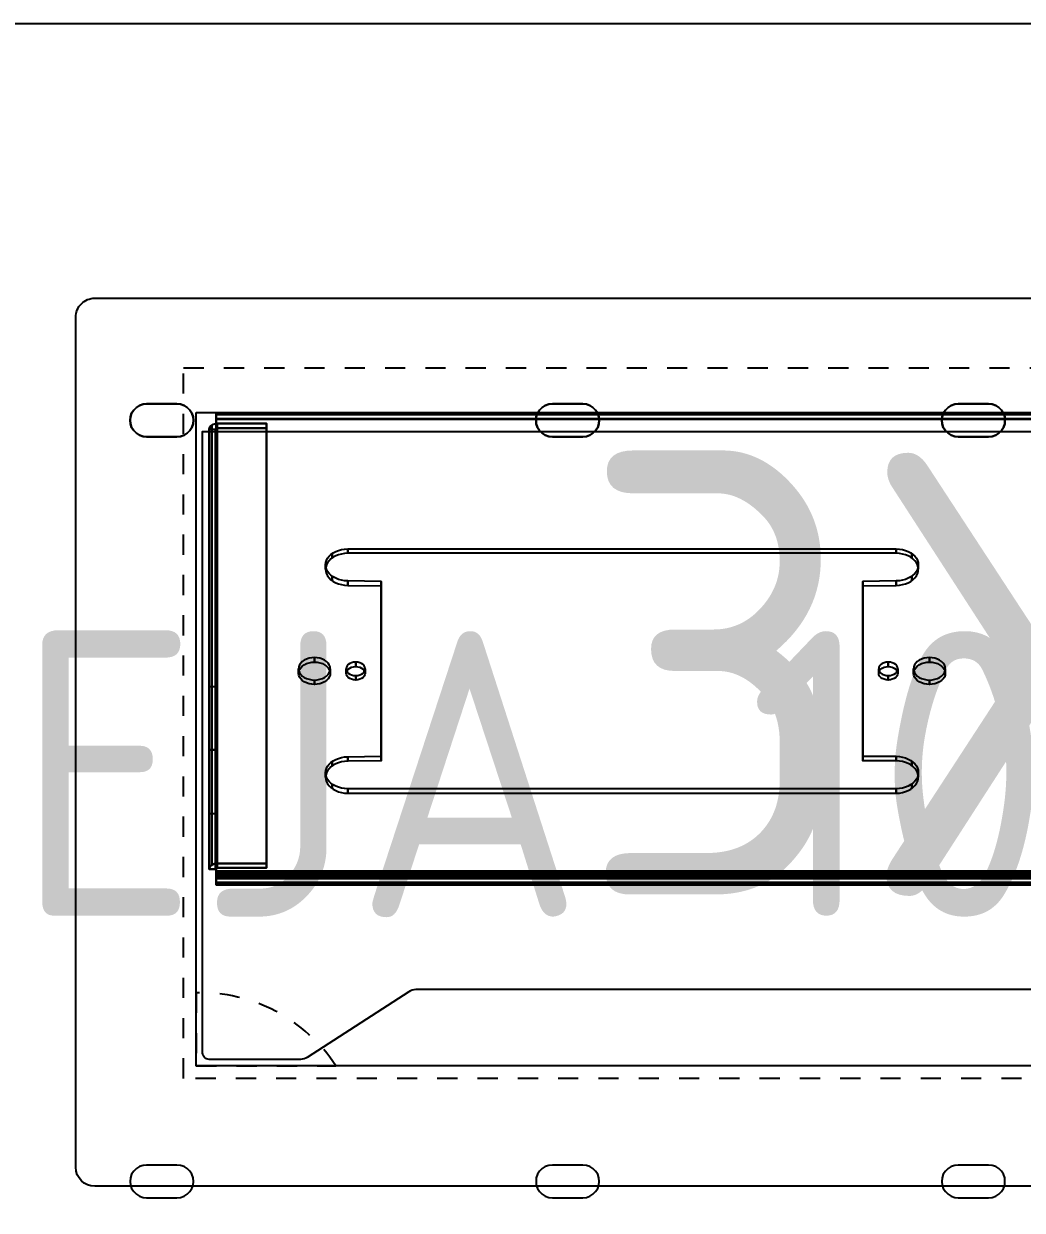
# Model space of a CAD drawing. Header units: millimetres. Extents: x 151130 to 215929, y 2134 to 34533.
# Drawn here: x 165652.7 to 165810.1, y 10479.7 to 10666.7 of the extents above; entities that cross this region are included whole.
import ezdxf

# ---------------------------------------------------------------- set-up
doc = ezdxf.new("R2010")
doc.units = ezdxf.units.MM
doc.linetypes.add('Dashed', pattern=[21.166667, 10.583333, -10.583333])
for name, color, linetype in [('caja doble', 7, 'Continuous'), ('OH!-Furniture', 7, 'Continuous'), ('tapa caja elect doble', 7, 'Continuous')]:
    doc.layers.add(name, color=color, linetype=linetype)
doc.styles.get("Standard").update_dxf_attribs({"font": 'isocp2.shx'})

# ---------------------------------------------------------------- blocks, each defined once
blk = doc.blocks.new('1000 DOBLE')
at = {"layer": 'OH!-Furniture', "color": 2}
blk.add_lwpolyline([(2093.89, 613.22), (1093.89, 613.22), (1093.89, 368.2), (2093.89, 368.2)], close=True, dxfattribs=at)
at = {"layer": 'OH!-Furniture', "color": 2, "flags": 128}
for points in [[(1394.27, 548.12), (1393.71, 548.17), (1393.14, 548.36), (1392.67, 548.69), (1392.25, 549.11), (1391.92, 549.58), (1391.74, 550.14), (1391.69, 550.71), (1391.74, 551.27), (1391.92, 551.83), (1392.25, 552.3), (1392.67, 552.73), (1393.14, 553.05), (1393.71, 553.24), (1394.27, 553.29), (1399.06, 553.29), (1399.63, 553.24), (1400.19, 553.05), (1400.66, 552.73), (1401.08, 552.3), (1401.41, 551.83), (1401.6, 551.27), (1401.64, 550.71), (1401.6, 550.14), (1401.41, 549.58), (1401.08, 549.11), (1400.66, 548.69), (1400.19, 548.36), (1399.63, 548.17), (1399.06, 548.12)], [(1399.06, 553.29), (1394.27, 553.29), (1393.71, 553.24), (1393.14, 553.05), (1392.67, 552.73), (1392.25, 552.3), (1391.92, 551.83), (1391.74, 551.27), (1391.69, 550.71), (1391.74, 550.14), (1391.92, 549.58), (1392.25, 549.11), (1392.67, 548.69), (1393.14, 548.36), (1393.71, 548.17), (1394.27, 548.12), (1399.06, 548.12), (1399.63, 548.17), (1400.19, 548.36), (1400.66, 548.69), (1401.08, 549.11), (1401.41, 549.58), (1401.6, 550.14), (1401.64, 550.71), (1401.6, 551.27), (1401.41, 551.83), (1401.08, 552.3), (1400.66, 552.73), (1400.19, 553.05), (1399.63, 553.24)], [(1458.24, 548.12), (1457.67, 548.17), (1457.11, 548.36), (1456.64, 548.69), (1456.22, 549.11), (1455.89, 549.58), (1455.7, 550.14), (1455.65, 550.71), (1455.7, 551.27), (1455.89, 551.83), (1456.22, 552.3), (1456.64, 552.73), (1457.11, 553.05), (1457.67, 553.24), (1458.24, 553.29), (1463.03, 553.29), (1463.59, 553.24), (1464.15, 553.05), (1464.62, 552.73), (1465.05, 552.3), (1465.37, 551.83), (1465.56, 551.27), (1465.61, 550.71), (1465.56, 550.14), (1465.37, 549.58), (1465.05, 549.11), (1464.62, 548.69), (1464.15, 548.36), (1463.59, 548.17), (1463.03, 548.12)], [(1463.03, 553.29), (1458.24, 553.29), (1457.67, 553.24), (1457.11, 553.05), (1456.64, 552.73), (1456.22, 552.3), (1455.89, 551.83), (1455.7, 551.27), (1455.65, 550.71), (1455.7, 550.14), (1455.89, 549.58), (1456.22, 549.11), (1456.64, 548.69), (1457.11, 548.36), (1457.67, 548.17), (1458.24, 548.12), (1463.03, 548.12), (1463.59, 548.17), (1464.15, 548.36), (1464.62, 548.69), (1465.05, 549.11), (1465.37, 549.58), (1465.56, 550.14), (1465.61, 550.71), (1465.56, 551.27), (1465.37, 551.83), (1465.05, 552.3), (1464.62, 552.73), (1464.15, 553.05), (1463.59, 553.24)], [(1522.2, 548.12), (1521.64, 548.17), (1521.07, 548.36), (1520.6, 548.69), (1520.18, 549.11), (1519.85, 549.58), (1519.66, 550.14), (1519.62, 550.71), (1519.66, 551.27), (1519.85, 551.83), (1520.18, 552.3), (1520.6, 552.73), (1521.07, 553.05), (1521.64, 553.24), (1522.2, 553.29), (1526.99, 553.29), (1527.55, 553.24), (1528.12, 553.05), (1528.59, 552.73), (1529.01, 552.3), (1529.34, 551.83), (1529.53, 551.27), (1529.57, 550.71), (1529.53, 550.14), (1529.34, 549.58), (1529.01, 549.11), (1528.59, 548.69), (1528.12, 548.36), (1527.55, 548.17), (1526.99, 548.12)], [(1526.99, 553.29), (1522.2, 553.29), (1521.64, 553.24), (1521.07, 553.05), (1520.6, 552.73), (1520.18, 552.3), (1519.85, 551.83), (1519.66, 551.27), (1519.62, 550.71), (1519.66, 550.14), (1519.85, 549.58), (1520.18, 549.11), (1520.6, 548.69), (1521.07, 548.36), (1521.64, 548.17), (1522.2, 548.12), (1526.99, 548.12), (1527.55, 548.17), (1528.12, 548.36), (1528.59, 548.69), (1529.01, 549.11), (1529.34, 549.58), (1529.53, 550.14), (1529.57, 550.71), (1529.53, 551.27), (1529.34, 551.83), (1529.01, 552.3), (1528.59, 552.73), (1528.12, 553.05), (1527.55, 553.24)], [(1399.06, 428.13), (1399.63, 428.18), (1400.19, 428.37), (1400.66, 428.69), (1401.08, 429.12), (1401.41, 429.59), (1401.6, 430.15), (1401.64, 430.71), (1401.6, 431.28), (1401.41, 431.84), (1401.08, 432.31), (1400.66, 432.73), (1400.19, 433.06), (1399.63, 433.25), (1399.06, 433.3), (1394.27, 433.3), (1393.71, 433.25), (1393.14, 433.06), (1392.67, 432.73), (1392.25, 432.31), (1391.92, 431.84), (1391.74, 431.28), (1391.69, 430.71), (1391.74, 430.15), (1391.92, 429.59), (1392.25, 429.12), (1392.67, 428.69), (1393.14, 428.37), (1393.71, 428.18), (1394.27, 428.13)], [(1399.06, 433.3), (1394.27, 433.3), (1393.71, 433.25), (1393.14, 433.06), (1392.67, 432.73), (1392.25, 432.31), (1391.92, 431.84), (1391.74, 431.28), (1391.69, 430.71), (1391.74, 430.15), (1391.92, 429.59), (1392.25, 429.12), (1392.67, 428.69), (1393.14, 428.37), (1393.71, 428.18), (1394.27, 428.13), (1399.06, 428.13), (1399.63, 428.18), (1400.19, 428.37), (1400.66, 428.69), (1401.08, 429.12), (1401.41, 429.59), (1401.6, 430.15), (1401.64, 430.71), (1401.6, 431.28), (1401.41, 431.84), (1401.08, 432.31), (1400.66, 432.73), (1400.19, 433.06), (1399.63, 433.25)], [(1463.03, 428.13), (1463.59, 428.18), (1464.15, 428.37), (1464.62, 428.69), (1465.05, 429.12), (1465.37, 429.59), (1465.56, 430.15), (1465.61, 430.71), (1465.56, 431.28), (1465.37, 431.84), (1465.05, 432.31), (1464.62, 432.73), (1464.15, 433.06), (1463.59, 433.25), (1463.03, 433.3), (1458.24, 433.3), (1457.67, 433.25), (1457.11, 433.06), (1456.64, 432.73), (1456.22, 432.31), (1455.89, 431.84), (1455.7, 431.28), (1455.65, 430.71), (1455.7, 430.15), (1455.89, 429.59), (1456.22, 429.12), (1456.64, 428.69), (1457.11, 428.37), (1457.67, 428.18), (1458.24, 428.13)], [(1463.03, 433.3), (1458.24, 433.3), (1457.67, 433.25), (1457.11, 433.06), (1456.64, 432.73), (1456.22, 432.31), (1455.89, 431.84), (1455.7, 431.28), (1455.65, 430.71), (1455.7, 430.15), (1455.89, 429.59), (1456.22, 429.12), (1456.64, 428.69), (1457.11, 428.37), (1457.67, 428.18), (1458.24, 428.13), (1463.03, 428.13), (1463.59, 428.18), (1464.15, 428.37), (1464.62, 428.69), (1465.05, 429.12), (1465.37, 429.59), (1465.56, 430.15), (1465.61, 430.71), (1465.56, 431.28), (1465.37, 431.84), (1465.05, 432.31), (1464.62, 432.73), (1464.15, 433.06), (1463.59, 433.25)], [(1526.99, 428.13), (1527.55, 428.18), (1528.12, 428.37), (1528.59, 428.69), (1529.01, 429.12), (1529.34, 429.59), (1529.53, 430.15), (1529.57, 430.71), (1529.53, 431.28), (1529.34, 431.84), (1529.01, 432.31), (1528.59, 432.73), (1528.12, 433.06), (1527.55, 433.25), (1526.99, 433.3), (1522.2, 433.3), (1521.64, 433.25), (1521.07, 433.06), (1520.6, 432.73), (1520.18, 432.31), (1519.85, 431.84), (1519.66, 431.28), (1519.62, 430.71), (1519.66, 430.15), (1519.85, 429.59), (1520.18, 429.12), (1520.6, 428.69), (1521.07, 428.37), (1521.64, 428.18), (1522.2, 428.13)], [(1526.99, 433.3), (1522.2, 433.3), (1521.64, 433.25), (1521.07, 433.06), (1520.6, 432.73), (1520.18, 432.31), (1519.85, 431.84), (1519.66, 431.28), (1519.62, 430.71), (1519.66, 430.15), (1519.85, 429.59), (1520.18, 429.12), (1520.6, 428.69), (1521.07, 428.37), (1521.64, 428.18), (1522.2, 428.13), (1526.99, 428.13), (1527.55, 428.18), (1528.12, 428.37), (1528.59, 428.69), (1529.01, 429.12), (1529.34, 429.59), (1529.53, 430.15), (1529.57, 430.71), (1529.53, 431.28), (1529.34, 431.84), (1529.01, 432.31), (1528.59, 432.73), (1528.12, 433.06), (1527.55, 433.25)]]:
    blk.add_lwpolyline(points, close=True, dxfattribs=at)
at = {"layer": 'OH!-Furniture', "insert": (1233.08, 517.46), "char_height": 45, "attachment_point": 1}
blk.add_mtext_dynamic_manual_height_columns('{\\C1;BANDEJA 1000}', width=627.7096, gutter_width=12.5, heights=[0], dxfattribs=at)
blk = doc.blocks.new('3X1_P')
at = {"color": 3}
blk.add_lwpolyline([(205.17, 52.07, -0.414214), (202.17, 49.07), (68.17, 49.07, -0.414214), (65.17, 52.07), (65.17, 466.13, -0.41421), (68.17, 469.13), (202.17, 469.13, -0.414217), (205.17, 466.13)], format="xyb", close=True, dxfattribs=at)
at = {"color": 8, "linetype": 'Dashed', "ltscale": 0.3}
blk.add_lwpolyline([(194.17, 452.13), (194.17, 66.07), (82.17, 66.07), (82.17, 452.13)], close=True, dxfattribs=at)
at = {"color": 3}
blk.add_lwpolyline([(187.17, 450.13), (187.17, 68.07), (84.17, 68.07), (84.17, 450.13)], close=True, dxfattribs=at)
at = {"color": 8, "linetype": 'Dashed', "ltscale": 0.3}
blk.add_lwpolyline([(95.67, 450.13), (84.17, 450.13), (84.17, 428.13, 0.259571)], format="xyb", close=True, dxfattribs=at)
at = {"color": 1}
blk.add_lwpolyline([(184.17, 326.13), (184.17, 69.07), (86.17, 69.07, -0.414218), (85.17, 70.07), (85.17, 84.48, -0.144571), (85.49, 85.56), (95.85, 101.57, 0.144571), (96.17, 102.66), (96.17, 326.13), (96.17, 415.54, 0.144571), (95.85, 416.63), (85.49, 432.64, -0.144571), (85.17, 433.72), (85.17, 448.13, -0.414218), (86.17, 449.13), (184.17, 449.13)], format="xyb", close=True, dxfattribs=at)
at = {"layer": 'caja doble', "color": 8, "flags": 128}
for points in [[(112.7, 69.22), (112.74, 69.22), (112.87, 69.22), (113.06, 69.22), (113.33, 69.22), (113.63, 69.22), (113.95, 69.22), (113.95, 447), (113.63, 447), (113.33, 447), (113.06, 447), (112.87, 447), (112.74, 447), (112.7, 447)], [(113.95, 69.22), (113.63, 69.22), (113.33, 69.22), (113.06, 69.22), (112.87, 69.22), (112.74, 69.22), (112.7, 69.22), (112.7, 447), (112.7, 69.22), (113.7, 69.22), (113.7, 447), (112.7, 447), (112.74, 447), (112.87, 447), (113.06, 447), (113.33, 447), (113.63, 447), (113.95, 447)], [(113.7, 69.22), (112.7, 69.22), (112.7, 447), (113.7, 447)], [(113.06, 447), (113.06, 69.22)], [(113.95, 69.22), (113.83, 69.22), (113.73, 69.22), (113.7, 69.22), (113.7, 447), (113.73, 447), (113.83, 447), (113.95, 447)], [(113.7, 447), (113.7, 69.22), (113.73, 69.22), (113.83, 69.22), (113.95, 69.22), (113.95, 447), (113.83, 447), (113.73, 447)], [(113.77, 447), (113.77, 69.22)], [(113.95, 69.22), (113.95, 447), (114.27, 447), (114.57, 447), (114.84, 447), (114.84, 69.22), (186.81, 69.22), (186.81, 447), (186.81, 69.22), (114.84, 69.22), (114.57, 69.22), (114.27, 69.22)], [(113.95, 447), (114.13, 447)], [(114, 447), (114, 69.22)], [(114.05, 447), (114.05, 69.22)], [(114.09, 447), (114.09, 69.22)], [(114.13, 447), (114.13, 69.22)], [(114.13, 447), (186.1, 447), (186.1, 69.22), (114.13, 69.22)], [(114.2, 447), (114.2, 69.22)], [(114.43, 447), (114.43, 69.22)], [(114.64, 447), (114.64, 69.22)], [(114.84, 447), (114.84, 69.22)], [(186.1, 447), (186.16, 447)], [(186.15, 447), (186.15, 69.22)], [(187.07, 69.22), (187.07, 447)], [(146.03, 434), (146.34, 433.97), (146.64, 433.86), (146.92, 433.67), (147.17, 433.42), (147.39, 433.12), (147.57, 432.76), (147.7, 432.36), (147.78, 431.94), (147.8, 431.51), (147.78, 431.07), (147.7, 430.65), (147.57, 430.25), (147.39, 429.9), (147.17, 429.6), (146.92, 429.34), (146.64, 429.17), (146.34, 429.05), (146.03, 429.01), (145.73, 429.05), (145.43, 429.17), (145.16, 429.34), (144.89, 429.6), (144.68, 429.9), (144.51, 430.25), (144.38, 430.65), (144.3, 431.07), (144.27, 431.51), (144.3, 431.94), (144.38, 432.36), (144.51, 432.76), (144.68, 433.12), (144.89, 433.42), (145.16, 433.67), (145.43, 433.86), (145.73, 433.97), (146.03, 434)], [(146.03, 429.01), (145.73, 429.05), (145.43, 429.17), (145.16, 429.34), (144.89, 429.6), (144.68, 429.9), (144.51, 430.25), (144.38, 430.65), (144.3, 431.07), (144.27, 431.51), (144.3, 431.94), (144.38, 432.36), (144.51, 432.76), (144.68, 433.12), (144.89, 433.42), (145.16, 433.67), (145.43, 433.86), (145.73, 433.97), (146.03, 434), (146.34, 433.97), (146.64, 433.86), (146.92, 433.67), (147.17, 433.42), (147.39, 433.12), (147.57, 432.76), (147.7, 432.36), (147.78, 431.94), (147.8, 431.51), (147.78, 431.07), (147.7, 430.65), (147.57, 430.25), (147.39, 429.9), (147.17, 429.6), (146.92, 429.34), (146.64, 429.17), (146.34, 429.05), (146.03, 429.01)], [(146.74, 434), (146.44, 433.97), (146.14, 433.86), (145.86, 433.67), (145.61, 433.42), (145.39, 433.12), (145.22, 432.76), (145.09, 432.36), (145, 431.94), (144.98, 431.51), (145, 431.07), (145.09, 430.65), (145.22, 430.25), (145.39, 429.9), (145.61, 429.6), (145.86, 429.34), (146.14, 429.17), (146.44, 429.05), (146.74, 429.01), (147.05, 429.05), (147.35, 429.17), (147.62, 429.34), (147.88, 429.6), (148.09, 429.9), (148.27, 430.25), (148.4, 430.65), (148.49, 431.07), (148.51, 431.51), (148.49, 431.94), (148.4, 432.36), (148.27, 432.76), (148.09, 433.12), (147.88, 433.42), (147.62, 433.67), (147.35, 433.86), (147.05, 433.97), (146.74, 434)], [(146.74, 429.01), (147.05, 429.05), (147.35, 429.17), (147.62, 429.34), (147.88, 429.6), (148.09, 429.9), (148.27, 430.25), (148.4, 430.65), (148.49, 431.07), (148.51, 431.51), (148.49, 431.94), (148.4, 432.36), (148.27, 432.76), (148.09, 433.12), (147.88, 433.42), (147.62, 433.67), (147.35, 433.86), (147.05, 433.97), (146.74, 434), (146.44, 433.97), (146.14, 433.86), (145.86, 433.67), (145.61, 433.42), (145.39, 433.12), (145.22, 432.76), (145.09, 432.36), (145, 431.94), (144.98, 431.51), (145, 431.07), (145.09, 430.65), (145.22, 430.25), (145.39, 429.9), (145.61, 429.6), (145.86, 429.34), (146.14, 429.17), (146.44, 429.05), (146.74, 429.01)], [(146.74, 434), (146.03, 434)], [(144.98, 431.51), (144.27, 431.51)], [(148.51, 431.51), (147.8, 431.51)], [(159.9, 339.83), (159.94, 339.32), (160.02, 338.83), (160.14, 338.37), (160.32, 337.92), (160.53, 337.53), (160.79, 337.18), (161.07, 336.88), (161.38, 336.64), (161.72, 336.46), (162.07, 336.37), (162.43, 336.33), (162.79, 336.37), (163.13, 336.46), (163.46, 336.64), (163.78, 336.88), (164.07, 337.18), (164.32, 337.53), (164.53, 337.92), (164.7, 338.37), (164.83, 338.83), (164.92, 339.32), (164.95, 339.83), (164.95, 426.26), (164.92, 426.76), (164.83, 427.25), (164.7, 427.72), (164.53, 428.16), (164.32, 428.55), (164.07, 428.91), (163.78, 429.2), (163.46, 429.44), (163.13, 429.62), (162.79, 429.73), (162.43, 429.76), (162.07, 429.73), (161.72, 429.62), (161.38, 429.44), (161.07, 429.2), (160.79, 428.91), (160.53, 428.55), (160.32, 428.16), (160.14, 427.72), (160.02, 427.25), (159.94, 426.76), (159.9, 426.26), (159.83, 421.01), (132.25, 421.01), (132.18, 426.26), (132.14, 426.76), (132.06, 427.25), (131.92, 427.72), (131.76, 428.16), (131.54, 428.55), (131.28, 428.91), (130.99, 429.2), (130.68, 429.44), (130.34, 429.62), (130, 429.73), (129.65, 429.76), (129.29, 429.73), (128.94, 429.62), (128.61, 429.44), (128.3, 429.2), (128.01, 428.91), (127.76, 428.55), (127.54, 428.16), (127.36, 427.72), (127.23, 427.25), (127.16, 426.76), (127.12, 426.26), (127.12, 339.83), (127.16, 339.32), (127.24, 338.83), (127.39, 338.37), (127.57, 337.92), (127.78, 337.53), (128.03, 337.17), (128.33, 336.88), (128.64, 336.64), (128.98, 336.46), (129.33, 336.37), (129.69, 336.33), (130.04, 336.37), (130.39, 336.46), (130.73, 336.64), (131.05, 336.88), (131.34, 337.17), (131.59, 337.53), (131.82, 337.92), (132, 338.37), (132.13, 338.83), (132.21, 339.32), (132.25, 339.83), (132.25, 345.07), (159.83, 345.07)], [(132.25, 339.83), (132.25, 345.07), (159.83, 345.07), (159.9, 339.83), (159.94, 339.32), (160.02, 338.83), (160.14, 338.37), (160.32, 337.92), (160.53, 337.53), (160.79, 337.18), (161.07, 336.88), (161.38, 336.64), (161.72, 336.46), (162.07, 336.37), (162.43, 336.33), (162.79, 336.37), (163.13, 336.46), (163.46, 336.64), (163.78, 336.88), (164.07, 337.18), (164.32, 337.53), (164.53, 337.92), (164.7, 338.37), (164.83, 338.83), (164.92, 339.32), (164.95, 339.83), (164.95, 426.26), (164.92, 426.76), (164.83, 427.25), (164.7, 427.72), (164.53, 428.16), (164.32, 428.55), (164.07, 428.91), (163.78, 429.2), (163.46, 429.44), (163.13, 429.62), (162.79, 429.73), (162.43, 429.76), (162.07, 429.73), (161.72, 429.62), (161.38, 429.44), (161.07, 429.2), (160.79, 428.91), (160.53, 428.55), (160.32, 428.16), (160.14, 427.72), (160.02, 427.25), (159.94, 426.76), (159.9, 426.26), (159.83, 421.01), (132.25, 421.01), (132.18, 426.26), (132.14, 426.76), (132.06, 427.25), (131.92, 427.72), (131.76, 428.16), (131.54, 428.55), (131.28, 428.91), (130.99, 429.2), (130.68, 429.44), (130.34, 429.62), (130, 429.73), (129.65, 429.76), (129.29, 429.73), (128.94, 429.62), (128.61, 429.44), (128.3, 429.2), (128.01, 428.91), (127.76, 428.55), (127.54, 428.16), (127.36, 427.72), (127.23, 427.25), (127.16, 426.76), (127.12, 426.26), (127.12, 339.83), (127.16, 339.32), (127.24, 338.83), (127.39, 338.37), (127.57, 337.92), (127.78, 337.53), (128.03, 337.17), (128.33, 336.88), (128.64, 336.64), (128.98, 336.46), (129.33, 336.37), (129.69, 336.33), (130.04, 336.37), (130.39, 336.46), (130.73, 336.64), (131.05, 336.88), (131.34, 337.17), (131.59, 337.53), (131.82, 337.92), (132, 338.37), (132.13, 338.83), (132.21, 339.32)], [(127.83, 426.26), (127.87, 426.76), (127.95, 427.25), (128.07, 427.72), (128.25, 428.16), (128.46, 428.55), (128.72, 428.91), (129, 429.2), (129.31, 429.44), (129.65, 429.62), (130, 429.73), (130.36, 429.76), (130.7, 429.73), (131.05, 429.62), (131.39, 429.44), (131.71, 429.2), (131.98, 428.91), (132.25, 428.55), (132.46, 428.16), (132.63, 427.72), (132.76, 427.25), (132.85, 426.76), (132.88, 426.26), (132.95, 421.01), (160.53, 421.01), (160.61, 426.26), (160.64, 426.76), (160.73, 427.25), (160.85, 427.72), (161.03, 428.16), (161.24, 428.55), (161.49, 428.91), (161.78, 429.2), (162.09, 429.44), (162.43, 429.62), (162.77, 429.73), (163.13, 429.76), (163.49, 429.73), (163.84, 429.62), (164.18, 429.44), (164.49, 429.2), (164.77, 428.91), (165.03, 428.55), (165.24, 428.16), (165.41, 427.72), (165.54, 427.25), (165.62, 426.76), (165.66, 426.26), (165.66, 339.83), (165.62, 339.32), (165.54, 338.83), (165.41, 338.37), (165.24, 337.92), (165.03, 337.53), (164.77, 337.18), (164.49, 336.88), (164.18, 336.64), (163.84, 336.46), (163.49, 336.37), (163.13, 336.33), (162.77, 336.37), (162.43, 336.46), (162.09, 336.64), (161.78, 336.88), (161.49, 337.18), (161.24, 337.53), (161.03, 337.92), (160.85, 338.37), (160.73, 338.83), (160.64, 339.32), (160.61, 339.83), (160.53, 345.07), (132.95, 345.07), (132.95, 339.83), (132.92, 339.32), (132.83, 338.83), (132.7, 338.37), (132.52, 337.92), (132.3, 337.53), (132.04, 337.17), (131.76, 336.88), (131.43, 336.64), (131.1, 336.46), (130.75, 336.37), (130.39, 336.33), (130.03, 336.37), (129.69, 336.46), (129.35, 336.64), (129.04, 336.88), (128.74, 337.17), (128.49, 337.53), (128.27, 337.92), (128.09, 338.37), (127.95, 338.83), (127.87, 339.32), (127.83, 339.83)], [(127.83, 339.83), (127.83, 426.26), (127.87, 426.76), (127.95, 427.25), (128.07, 427.72), (128.25, 428.16), (128.46, 428.55), (128.72, 428.91), (129, 429.2), (129.31, 429.44), (129.65, 429.62), (130, 429.73), (130.36, 429.76), (130.7, 429.73), (131.05, 429.62), (131.39, 429.44), (131.71, 429.2), (131.98, 428.91), (132.25, 428.55), (132.46, 428.16), (132.63, 427.72), (132.76, 427.25), (132.85, 426.76), (132.88, 426.26), (132.95, 421.01), (160.53, 421.01), (160.61, 426.26), (160.64, 426.76), (160.73, 427.25), (160.85, 427.72), (161.03, 428.16), (161.24, 428.55), (161.49, 428.91), (161.78, 429.2), (162.09, 429.44), (162.43, 429.62), (162.77, 429.73), (163.13, 429.76), (163.49, 429.73), (163.84, 429.62), (164.18, 429.44), (164.49, 429.2), (164.77, 428.91), (165.03, 428.55), (165.24, 428.16), (165.41, 427.72), (165.54, 427.25), (165.62, 426.76), (165.66, 426.26), (165.66, 339.83), (165.62, 339.32), (165.54, 338.83), (165.41, 338.37), (165.24, 337.92), (165.03, 337.53), (164.77, 337.18), (164.49, 336.88), (164.18, 336.64), (163.84, 336.46), (163.49, 336.37), (163.13, 336.33), (162.77, 336.37), (162.43, 336.46), (162.09, 336.64), (161.78, 336.88), (161.49, 337.18), (161.24, 337.53), (161.03, 337.92), (160.85, 338.37), (160.73, 338.83), (160.64, 339.32), (160.61, 339.83), (160.53, 345.07), (132.95, 345.07), (132.95, 339.83), (132.92, 339.32), (132.83, 338.83), (132.7, 338.37), (132.52, 337.92), (132.3, 337.53), (132.04, 337.17), (131.76, 336.88), (131.43, 336.64), (131.1, 336.46), (130.75, 336.37), (130.39, 336.33), (130.03, 336.37), (129.69, 336.46), (129.35, 336.64), (129.04, 336.88), (128.74, 337.17), (128.49, 337.53), (128.27, 337.92), (128.09, 338.37), (127.95, 338.83), (127.87, 339.32)], [(128.58, 428.73), (127.88, 428.73)], [(130.36, 429.76), (129.65, 429.76)], [(132.13, 428.73), (131.42, 428.73)], [(146.74, 429.01), (146.03, 429.01)], [(161.36, 428.73), (160.65, 428.73)], [(163.13, 429.76), (162.43, 429.76)], [(164.91, 428.73), (164.2, 428.73)], [(146.03, 426.51), (146.27, 426.47), (146.5, 426.36), (146.7, 426.18), (146.87, 425.94), (146.99, 425.66), (147.07, 425.34), (147.1, 425.01), (147.07, 424.67), (146.99, 424.36), (146.87, 424.08), (146.7, 423.84), (146.5, 423.66), (146.27, 423.55), (146.03, 423.51), (145.8, 423.55), (145.58, 423.66), (145.37, 423.84), (145.21, 424.08), (145.09, 424.36), (145, 424.67), (144.98, 425.01), (145, 425.34), (145.09, 425.66), (145.21, 425.94), (145.37, 426.18), (145.58, 426.36), (145.8, 426.47), (146.03, 426.51)], [(146.03, 423.51), (145.8, 423.55), (145.58, 423.66), (145.37, 423.84), (145.21, 424.08), (145.09, 424.36), (145, 424.67), (144.98, 425.01), (145, 425.34), (145.09, 425.66), (145.21, 425.94), (145.37, 426.18), (145.58, 426.36), (145.8, 426.47), (146.03, 426.51), (146.27, 426.47), (146.5, 426.36), (146.7, 426.18), (146.87, 425.94), (146.99, 425.66), (147.07, 425.34), (147.1, 425.01), (147.07, 424.67), (146.99, 424.36), (146.87, 424.08), (146.7, 423.84), (146.5, 423.66), (146.27, 423.55), (146.03, 423.51)], [(146.74, 426.51), (146.51, 426.47), (146.28, 426.36), (146.08, 426.18), (145.91, 425.94), (145.79, 425.66), (145.71, 425.34), (145.68, 425.01), (145.71, 424.67), (145.79, 424.36), (145.91, 424.08), (146.08, 423.84), (146.28, 423.66), (146.51, 423.55), (146.74, 423.51), (146.98, 423.55), (147.21, 423.66), (147.41, 423.84), (147.58, 424.08), (147.7, 424.36), (147.78, 424.67), (147.8, 425.01), (147.78, 425.34), (147.7, 425.66), (147.58, 425.94), (147.41, 426.18), (147.21, 426.36), (146.98, 426.47), (146.74, 426.51)], [(146.74, 423.51), (146.98, 423.55), (147.21, 423.66), (147.41, 423.84), (147.58, 424.08), (147.7, 424.36), (147.78, 424.67), (147.8, 425.01), (147.78, 425.34), (147.7, 425.66), (147.58, 425.94), (147.41, 426.18), (147.21, 426.36), (146.98, 426.47), (146.74, 426.51), (146.51, 426.47), (146.28, 426.36), (146.08, 426.18), (145.91, 425.94), (145.79, 425.66), (145.71, 425.34), (145.68, 425.01), (145.71, 424.67), (145.79, 424.36), (145.91, 424.08), (146.08, 423.84), (146.28, 423.66), (146.51, 423.55), (146.74, 423.51)], [(146.74, 426.51), (146.03, 426.51)], [(127.83, 426.26), (127.12, 426.26)], [(132.88, 426.26), (132.18, 426.26)], [(145.68, 425.01), (144.98, 425.01)], [(147.8, 425.01), (147.1, 425.01)], [(160.61, 426.26), (159.9, 426.26)], [(165.66, 426.26), (164.95, 426.26)], [(146.74, 423.51), (146.03, 423.51)], [(132.95, 421.01), (132.25, 421.01)], [(160.53, 421.01), (159.83, 421.01)], [(132.95, 345.07), (132.25, 345.07)], [(160.53, 345.07), (159.83, 345.07)], [(146.03, 342.57), (146.27, 342.53), (146.5, 342.43), (146.7, 342.25), (146.87, 342.01), (146.99, 341.72), (147.07, 341.41), (147.1, 341.07), (147.07, 340.74), (146.99, 340.43), (146.87, 340.14), (146.7, 339.9), (146.5, 339.72), (146.27, 339.61), (146.03, 339.58), (145.8, 339.61), (145.58, 339.72), (145.37, 339.9), (145.21, 340.14), (145.09, 340.43), (145, 340.74), (144.98, 341.07), (145, 341.41), (145.09, 341.72), (145.21, 342.01), (145.37, 342.25), (145.58, 342.43), (145.8, 342.53), (146.03, 342.57)], [(146.03, 339.58), (145.8, 339.61), (145.58, 339.72), (145.37, 339.9), (145.21, 340.14), (145.09, 340.43), (145, 340.74), (144.98, 341.07), (145, 341.41), (145.09, 341.72), (145.21, 342.01), (145.37, 342.25), (145.58, 342.43), (145.8, 342.53), (146.03, 342.57), (146.27, 342.53), (146.5, 342.43), (146.7, 342.25), (146.87, 342.01), (146.99, 341.72), (147.07, 341.41), (147.1, 341.07), (147.07, 340.74), (146.99, 340.43), (146.87, 340.14), (146.7, 339.9), (146.5, 339.72), (146.27, 339.61), (146.03, 339.58)], [(146.74, 342.57), (146.51, 342.53), (146.28, 342.43), (146.08, 342.25), (145.91, 342.01), (145.79, 341.72), (145.71, 341.41), (145.68, 341.07), (145.71, 340.74), (145.79, 340.43), (145.91, 340.14), (146.08, 339.9), (146.28, 339.72), (146.51, 339.61), (146.74, 339.58), (146.98, 339.61), (147.21, 339.72), (147.41, 339.9), (147.58, 340.14), (147.7, 340.43), (147.78, 340.74), (147.8, 341.07), (147.78, 341.41), (147.7, 341.72), (147.58, 342.01), (147.41, 342.25), (147.21, 342.43), (146.98, 342.53), (146.74, 342.57)], [(146.74, 339.58), (146.98, 339.61), (147.21, 339.72), (147.41, 339.9), (147.58, 340.14), (147.7, 340.43), (147.78, 340.74), (147.8, 341.07), (147.78, 341.41), (147.7, 341.72), (147.58, 342.01), (147.41, 342.25), (147.21, 342.43), (146.98, 342.53), (146.74, 342.57), (146.51, 342.53), (146.28, 342.43), (146.08, 342.25), (145.91, 342.01), (145.79, 341.72), (145.71, 341.41), (145.68, 341.07), (145.71, 340.74), (145.79, 340.43), (145.91, 340.14), (146.08, 339.9), (146.28, 339.72), (146.51, 339.61), (146.74, 339.58)], [(146.74, 342.57), (146.03, 342.57)], [(145.68, 341.07), (144.98, 341.07)], [(147.8, 341.07), (147.1, 341.07)], [(127.83, 339.83), (127.12, 339.83)], [(132.95, 339.83), (132.25, 339.83)], [(146.74, 339.58), (146.03, 339.58)], [(160.61, 339.83), (159.9, 339.83)], [(165.66, 339.83), (164.95, 339.83)], [(128.61, 337.35), (127.9, 337.35)], [(132.18, 337.35), (131.47, 337.35)], [(146.03, 337.07), (146.34, 337.04), (146.64, 336.93), (146.92, 336.74), (147.17, 336.49), (147.39, 336.19), (147.57, 335.83), (147.7, 335.43), (147.78, 335.01), (147.8, 334.58), (147.78, 334.14), (147.7, 333.72), (147.57, 333.32), (147.39, 332.98), (147.17, 332.67), (146.92, 332.41), (146.64, 332.23), (146.34, 332.11), (146.03, 332.08), (145.73, 332.11), (145.43, 332.23), (145.16, 332.41), (144.89, 332.67), (144.68, 332.98), (144.51, 333.32), (144.38, 333.72), (144.3, 334.14), (144.27, 334.58), (144.3, 335.01), (144.38, 335.43), (144.51, 335.83), (144.68, 336.19), (144.89, 336.49), (145.16, 336.74), (145.43, 336.93), (145.73, 337.04), (146.03, 337.07)], [(146.03, 332.08), (145.73, 332.11), (145.43, 332.23), (145.16, 332.41), (144.89, 332.67), (144.68, 332.98), (144.51, 333.32), (144.38, 333.72), (144.3, 334.14), (144.27, 334.58), (144.3, 335.01), (144.38, 335.43), (144.51, 335.83), (144.68, 336.19), (144.89, 336.49), (145.16, 336.74), (145.43, 336.93), (145.73, 337.04), (146.03, 337.07), (146.34, 337.04), (146.64, 336.93), (146.92, 336.74), (147.17, 336.49), (147.39, 336.19), (147.57, 335.83), (147.7, 335.43), (147.78, 335.01), (147.8, 334.58), (147.78, 334.14), (147.7, 333.72), (147.57, 333.32), (147.39, 332.98), (147.17, 332.67), (146.92, 332.41), (146.64, 332.23), (146.34, 332.11), (146.03, 332.08)], [(146.74, 337.07), (146.44, 337.04), (146.14, 336.93), (145.86, 336.74), (145.61, 336.49), (145.39, 336.19), (145.22, 335.83), (145.09, 335.43), (145, 335.01), (144.98, 334.58), (145, 334.14), (145.09, 333.72), (145.22, 333.32), (145.39, 332.98), (145.61, 332.67), (145.86, 332.41), (146.14, 332.23), (146.44, 332.11), (146.74, 332.08), (147.05, 332.11), (147.35, 332.23), (147.62, 332.41), (147.88, 332.67), (148.09, 332.98), (148.27, 333.32), (148.4, 333.72), (148.49, 334.14), (148.51, 334.58), (148.49, 335.01), (148.4, 335.43), (148.27, 335.83), (148.09, 336.19), (147.88, 336.49), (147.62, 336.74), (147.35, 336.93), (147.05, 337.04), (146.74, 337.07)], [(146.74, 332.08), (147.05, 332.11), (147.35, 332.23), (147.62, 332.41), (147.88, 332.67), (148.09, 332.98), (148.27, 333.32), (148.4, 333.72), (148.49, 334.14), (148.51, 334.58), (148.49, 335.01), (148.4, 335.43), (148.27, 335.83), (148.09, 336.19), (147.88, 336.49), (147.62, 336.74), (147.35, 336.93), (147.05, 337.04), (146.74, 337.07), (146.44, 337.04), (146.14, 336.93), (145.86, 336.74), (145.61, 336.49), (145.39, 336.19), (145.22, 335.83), (145.09, 335.43), (145, 335.01), (144.98, 334.58), (145, 334.14), (145.09, 333.72), (145.22, 333.32), (145.39, 332.98), (145.61, 332.67), (145.86, 332.41), (146.14, 332.23), (146.44, 332.11), (146.74, 332.08)], [(146.74, 337.07), (146.03, 337.07)], [(161.36, 337.35), (160.65, 337.35)], [(164.91, 337.35), (164.2, 337.35)], [(130.39, 336.33), (129.69, 336.33)], [(163.13, 336.33), (162.43, 336.33)], [(144.98, 334.58), (144.27, 334.58)], [(148.51, 334.58), (147.8, 334.58)], [(146.74, 332.08), (146.03, 332.08)]]:
    blk.add_lwpolyline(points, close=True, dxfattribs=at)
for points in [[(186.81, 69.22), (186.81, 447), (114.84, 447), (114.57, 447), (114.27, 447), (113.95, 447), (113.95, 69.22)], [(113.95, 69.22), (114.27, 69.22), (114.57, 69.22), (114.84, 69.22), (114.84, 447), (186.81, 447), (187, 447), (187.13, 447), (187.17, 447), (187.17, 69.22)], [(114.13, 447), (114.13, 69.22), (186.1, 69.22), (186.1, 447), (186.1, 69.22), (186.16, 69.22)], [(114.13, 447), (186.1, 447)], [(186.17, 69.22), (186.17, 447)], [(187.13, 447), (187, 447), (186.81, 447)]]:
    blk.add_lwpolyline(points, dxfattribs=at)
at = {"layer": 'tapa caja elect doble', "color": 8, "flags": 128}
for points in [[(184.5, 448.08), (115.18, 448.08)], [(116.07, 446.83), (116.05, 447.07), (116, 447.31), (115.92, 447.53), (115.81, 447.71), (115.68, 447.87), (115.52, 447.98), (115.35, 448.06), (115.18, 448.08), (115.35, 448.06), (115.52, 447.98), (115.68, 447.87), (115.81, 447.71), (115.92, 447.53), (116, 447.31), (116.05, 447.07)], [(115.18, 447.08), (115.18, 448.08), (115.18, 447.08)], [(115.18, 447.08), (115.19, 447.08), (115.2, 447.08), (115.19, 447.08)], [(184.68, 446.83), (115.36, 446.83), (115.36, 439.09), (184.68, 439.09), (185.39, 439.09), (116.07, 439.09), (115.36, 439.09), (115.36, 446.83), (115.35, 446.93), (115.31, 447.01), (115.25, 447.07), (115.18, 447.08), (115.25, 447.07), (115.31, 447.01), (115.35, 446.93), (115.36, 446.83)], [(115.18, 447.08), (115.2, 447.08)], [(185.13, 447.71), (115.81, 447.71)], [(123.95, 447.08), (123.97, 447.08), (124.05, 447.08), (124.18, 447.08), (124.36, 447.08), (124.58, 447.08), (124.85, 447.08), (125.17, 447.08), (125.54, 447.08), (125.94, 447.08), (126.39, 447.08), (126.88, 447.08), (127.4, 447.08), (127.96, 447.08), (128.54, 447.08), (129.16, 447.08), (129.79, 447.08), (130.45, 447.08), (131.13, 447.08), (131.82, 447.08), (132.52, 447.08), (133.24, 447.08), (133.95, 447.08), (134.66, 447.08), (135.37, 447.08), (136.08, 447.08), (136.77, 447.08), (137.44, 447.08), (138.1, 447.08), (138.74, 447.08), (139.36, 447.08), (139.94, 447.08), (140.49, 447.08), (141.02, 447.08), (141.5, 447.08), (141.95, 447.08), (142.36, 447.08), (142.72, 447.08), (143.04, 447.08), (143.32, 447.08), (143.54, 447.08), (143.72, 447.08), (143.85, 447.08), (143.92, 447.08), (143.95, 447.08), (143.92, 447.08), (143.85, 447.08), (143.72, 447.08), (143.54, 447.08), (143.32, 447.08), (143.04, 447.08), (142.72, 447.08), (142.36, 447.08), (141.95, 447.08), (141.5, 447.08), (141.02, 447.08), (140.49, 447.08), (139.94, 447.08), (139.36, 447.08), (138.74, 447.08), (138.1, 447.08), (137.44, 447.08), (136.77, 447.08), (136.08, 447.08), (135.37, 447.08), (134.66, 447.08), (133.95, 447.08), (133.24, 447.08), (132.52, 447.08), (131.82, 447.08), (131.13, 447.08), (130.45, 447.08), (129.79, 447.08), (129.16, 447.08), (128.54, 447.08), (127.96, 447.08), (127.4, 447.08), (126.88, 447.08), (126.39, 447.08), (125.94, 447.08), (125.54, 447.08), (125.17, 447.08), (124.85, 447.08), (124.58, 447.08), (124.36, 447.08), (124.18, 447.08), (124.05, 447.08), (123.97, 447.08), (123.95, 447.08)], [(133.95, 448.08), (133.95, 447.08)], [(185.39, 446.83), (185.37, 447.07), (185.32, 447.31), (185.24, 447.53), (185.13, 447.71), (185, 447.87), (184.85, 447.98), (184.68, 448.06), (184.5, 448.08), (184.68, 448.06), (184.85, 447.98), (185, 447.87), (185.13, 447.71), (185.24, 447.53), (185.32, 447.31), (185.37, 447.07)], [(184.68, 446.83), (184.67, 446.93), (184.63, 447.01), (184.58, 447.07), (184.5, 447.08), (184.58, 447.07), (184.63, 447.01), (184.67, 446.93)], [(184.63, 447.01), (115.31, 447.01)], [(116.07, 439.09), (116.07, 446.83), (185.39, 446.83), (116.07, 446.83)], [(184.68, 439.09), (184.68, 446.83)], [(185.39, 446.83), (185.39, 439.09)], [(116.07, 439.09), (185.39, 439.09), (184.68, 439.09), (115.36, 439.09), (116.07, 439.09)]]:
    blk.add_lwpolyline(points, close=True, dxfattribs=at)
for points in [[(184.5, 448.08), (184.5, 447.08), (115.2, 447.08), (184.5, 447.08)], [(143.95, 448.08), (143.92, 448.08), (143.85, 448.08), (143.72, 448.08), (143.54, 448.08), (143.32, 448.08), (143.04, 448.08), (142.72, 448.08), (142.36, 448.08), (141.95, 448.08), (141.5, 448.08), (141.02, 448.08), (140.49, 448.08), (139.94, 448.08), (139.36, 448.08), (138.74, 448.08), (138.1, 448.08), (137.44, 448.08), (136.77, 448.08), (136.08, 448.08), (135.37, 448.08), (134.66, 448.08), (133.95, 448.08), (133.24, 448.08), (132.52, 448.08), (131.82, 448.08), (131.13, 448.08), (130.45, 448.08), (129.79, 448.08), (129.16, 448.08), (128.54, 448.08), (127.96, 448.08), (127.4, 448.08), (126.88, 448.08), (126.39, 448.08), (125.94, 448.08), (125.54, 448.08), (125.17, 448.08), (124.85, 448.08), (124.58, 448.08), (124.36, 448.08), (124.18, 448.08), (124.05, 448.08), (123.97, 448.08), (123.95, 448.08), (123.95, 447.08)], [(123.97, 448.08), (124.05, 448.08), (124.18, 448.08), (124.36, 448.08), (124.58, 448.08), (124.85, 448.08), (125.17, 448.08), (125.54, 448.08), (125.94, 448.08), (126.39, 448.08), (126.88, 448.08), (127.4, 448.08), (127.96, 448.08), (128.54, 448.08), (129.16, 448.08), (129.79, 448.08), (130.45, 448.08), (131.13, 448.08), (131.82, 448.08), (132.52, 448.08), (133.24, 448.08), (133.95, 448.08), (134.66, 448.08), (135.37, 448.08), (136.08, 448.08), (136.77, 448.08), (137.44, 448.08), (138.1, 448.08), (138.74, 448.08), (139.36, 448.08), (139.94, 448.08), (140.49, 448.08), (141.02, 448.08), (141.5, 448.08), (141.95, 448.08), (142.36, 448.08), (142.72, 448.08), (143.04, 448.08), (143.32, 448.08), (143.54, 448.08), (143.72, 448.08), (143.85, 448.08), (143.92, 448.08), (143.95, 448.08), (143.95, 447.08)]]:
    blk.add_lwpolyline(points, dxfattribs=at)
at = {"color": 1, "insert": (180.94, 257.63), "char_height": 70, "attachment_point": 3, "rotation": 270}
blk.add_mtext_dynamic_manual_height_columns('3X1', width=1.3053, gutter_width=12.5, heights=[0], dxfattribs=at)
blk = doc.blocks.new('MR8')
at = {"layer": 'OH!-Furniture'}
blk.add_blockref('1000 DOBLE', (-2231.39, -1093.71), dxfattribs=at)
at = {"layer": 'OH!-Furniture', "rotation": 90}
blk.add_blockref('3X1_P', (-379.15, -728.93), dxfattribs=at)

msp = doc.modelspace()

# ---------------------------------------------------------------- block references
at = {"color": 5}
msp.add_blockref('MR8', (166509.22, 11147.21), dxfattribs=at)

doc.saveas('drawing.dxf')
